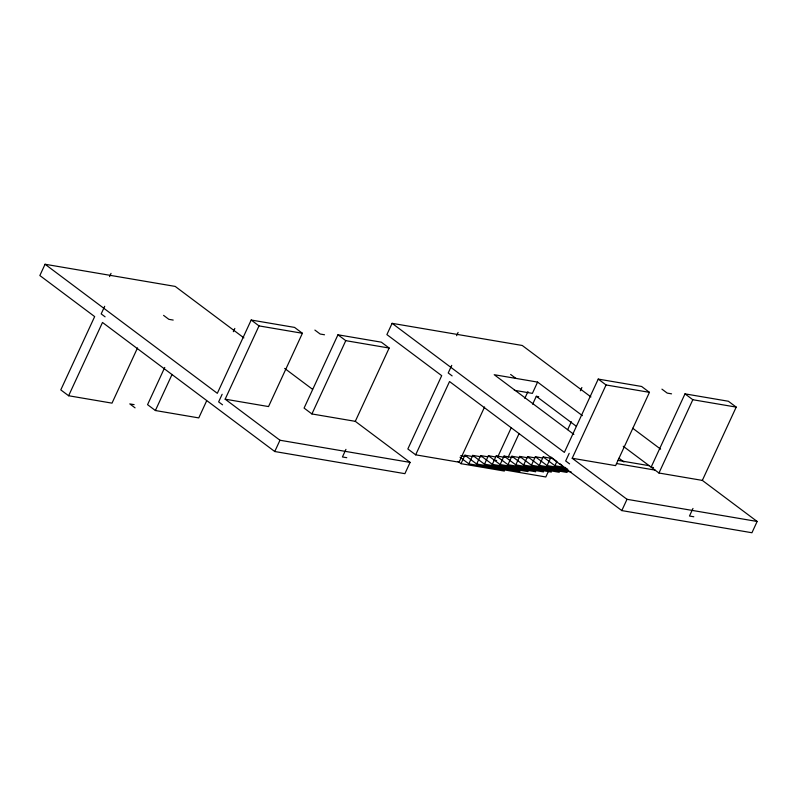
<?xml version="1.0" encoding="UTF-8"?>
<svg xmlns="http://www.w3.org/2000/svg" width="797" height="797" viewBox="0 0 797 797"><rect width="100%" height="100%" fill="white"/><g stroke="black" fill="none" stroke-linecap="round" stroke-linejoin="round"><path stroke-width="1.2" d="M243.882 337.868L175.201 286.412L45.06 264.255L39.85 275.533L94.664 316.598L60.791 389.892L68.622 395.75L112.008 403.143L137.532 347.89M109.538 276.619L111.042 273.361M104.696 306.277L101.179 313.888L105.094 316.827M68.622 395.75L102.494 322.466L274.756 451.52L404.896 473.667L410.106 462.399L355.293 421.334L311.916 413.952L304.085 408.084L337.948 334.79L381.335 342.172L389.155 348.04L355.293 421.334M164.75 367.447L147.555 404.657L155.385 410.525L198.772 417.907L206.582 400.991M155.385 410.525L172.062 374.441M233.332 331.691L234.836 328.434M302.402 333.276L259.015 325.893L225.153 399.177L268.529 406.57L302.402 333.276L294.571 327.408L251.185 320.025L217.322 393.32L45.06 264.255M222.154 394.276L218.637 401.887L222.552 404.816M274.756 451.52L279.966 440.243L410.106 462.399M311.916 413.952L345.778 340.658L389.155 348.04M590.926 396.936L522.244 345.48L392.104 323.333L386.894 334.601L441.707 375.666L407.845 448.96L415.665 454.828L459.052 462.21L484.576 406.958M345.948 449.349L342.431 456.96L346.765 457.697M456.581 335.696L458.086 332.429M451.74 365.355L448.223 372.966L452.138 375.895M415.665 454.828L449.538 381.534L621.799 510.588L751.94 532.745L757.15 521.467L702.336 480.402L658.96 473.019L623.224 446.25M458.076 461.473L461.005 463.675L464.92 455.217L473.348 456.651M460.028 457.249L468.835 463.844L472.741 455.386L481.179 456.82M464.92 455.217L476.666 464.013L480.571 455.565L487.794 456.791M472.741 455.386L484.486 464.193L488.392 455.735L495.624 456.96M480.571 455.565L492.317 464.362L496.222 455.904L504.66 457.339M497.726 456.96L511.276 427.64M524.815 398.331L527.943 391.566M582.378 415.645L537.596 382.092L532.386 393.369L514.304 390.291M488.392 455.735L500.137 464.531L504.043 456.073L512.481 457.508M508.167 457.189L519.106 433.508M532.645 404.199L536.301 396.298L538.702 396.707M496.222 455.904L507.968 464.701L511.873 456.243L520.311 457.677M504.043 456.073L515.789 464.87L519.704 456.422L528.132 457.857M511.873 456.243L523.619 465.05L527.524 456.591L534.757 457.817M528.849 469.463L527.863 471.575L484.486 464.193M519.704 456.422L531.45 465.219L535.355 456.761L542.588 457.986M527.524 456.591L539.27 465.388L543.175 456.93L551.614 458.365M580.375 390.769L581.88 387.501M535.355 456.761L547.101 465.558L551.006 457.099L556.874 461.503L554.921 465.727L543.175 456.93M548.416 471.336L545.815 476.975L468.835 463.844M567.693 429.623L571.339 421.723M649.445 392.343L606.059 384.961L572.196 458.255L615.583 465.637L649.445 392.343L641.615 386.475L598.228 379.093L564.366 452.387L392.104 323.333M560.152 470.14L559.175 472.262L515.789 464.87M569.197 453.344L565.681 460.955L569.596 463.894M567.972 470.32L566.996 472.432L523.619 465.05M621.799 510.588L627.01 499.311L757.15 521.467M702.336 480.402L736.209 407.108L728.378 401.25L684.992 393.857L651.129 467.152L653.54 467.56M658.96 473.019L692.822 399.725L736.209 407.108M692.991 508.416L689.475 516.028L693.808 516.765M324.509 334.77L320.175 334.033L314.885 330.078M671.552 393.838L667.219 393.1L661.928 389.145M173.198 320.065L168.854 319.328L163.574 315.373M537.596 382.092L494.21 374.71L573.86 434.385M617.844 460.357L649.166 465.687M616.479 463.525L655.044 470.091M554.921 465.727L565.77 467.58M547.101 465.558L567.584 469.044M539.27 465.388L568.191 470.31M531.45 465.219L571.21 471.983M494.27 460.128L496.68 460.546M460.706 455.665L465.528 456.482M507.968 464.701L551.345 472.083M500.137 464.531L543.524 471.914M492.317 464.362L535.694 471.744L533.741 470.28M134.115 404.637L129.781 403.9L135.072 407.855M476.666 464.013L520.043 471.406M461.005 463.675L504.391 471.057M684.992 393.857L692.822 399.725M598.228 379.093L606.059 384.961M632.728 428.258L660.623 449.149M510.618 374.441L515.898 378.406M536.301 396.298L576.161 426.166M618.98 458.245L623.951 461.971M572.196 458.255L627.01 499.311M559.813 463.705L562.752 465.906M337.948 334.79L345.778 340.658M251.185 320.025L259.015 325.893M284.688 368.433L312.583 389.334M225.153 399.177L279.966 440.243"/></g></svg>
